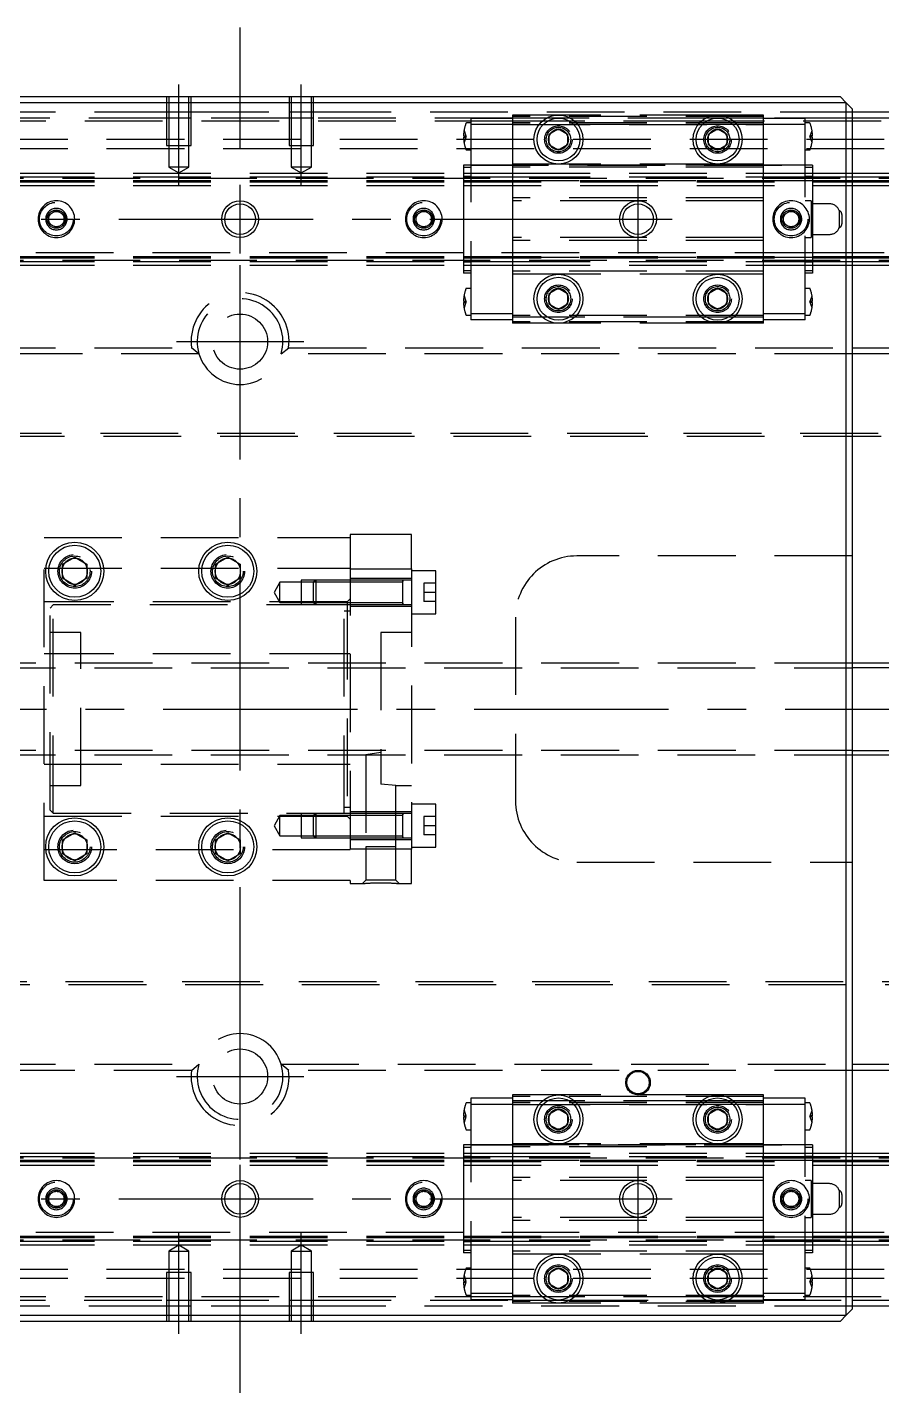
# Model space of a CAD drawing. Extents: x -9 to 1049, y -313 to 111.
# Drawn here: x 375.2 to 514.8, y -111.6 to 111.3 of the extents above; entities that cross this region are included whole.
import ezdxf

# ---------------------------------------------------------------- set-up
doc = ezdxf.new("R2010")
doc.units = 0
doc.linetypes.add('CENTER', pattern=[50.8, 31.75, -6.35, 6.35, -6.35])
doc.linetypes.add('DASHED', pattern=[19.05, 12.7, -6.35])
doc.layers.get('0').update_dxf_attribs({"linetype": 'CONTINUOUS'})
doc.layers.add('CENTER', color=1, linetype='CENTER')

msp = doc.modelspace()

# ---------------------------------------------------------------- linework, layer by layer
at = {"color": 7, "linetype": 'CONTINUOUS'}
for p, q in [((509, 99), (311, 99)), ((312, 100), (508, 100)), ((509, 99), (508, 100)), ((510, 98), (509, 99)), ((509, -99), (509, 99)), ((510, 98), (510, -98)), ((510, 97.5), (818, 97.5)), ((819, 96.5), (510, 96.5)), ((460.5, 93.87), (462, 94.73)), ((460.5, 92.13), (460.5, 93.87)), ((462, 94.73), (463.5, 93.87)), ((463.5, 93.87), (463.5, 92.13)), ((486.5, 93.87), (488, 94.73)), ((486.5, 92.13), (486.5, 93.87)), ((488, 94.73), (489.5, 93.87)), ((489.5, 93.87), (489.5, 92.13)), ((462, 91.27), (460.5, 92.13)), ((463.5, 92.13), (462, 91.27)), ((488, 91.27), (486.5, 92.13)), ((489.5, 92.13), (488, 91.27)), ((510, 87.5), (820, 87.5)), ((510, 86.32), (820, 86.32)), ((510, 86.1), (820, 86.1)), ((510, 73.9), (820, 73.9)), ((510, 73.68), (820, 73.68)), ((510, 72.5), (820, 72.5)), ((460.5, 67.87), (462, 68.73)), ((460.5, 66.13), (460.5, 67.87)), ((462, 68.73), (463.5, 67.87)), ((463.5, 67.87), (463.5, 66.13)), ((486.5, 67.87), (488, 68.73)), ((486.5, 66.13), (486.5, 67.87)), ((488, 68.73), (489.5, 67.87)), ((489.5, 67.87), (489.5, 66.13)), ((462, 65.27), (460.5, 66.13)), ((463.5, 66.13), (462, 65.27)), ((488, 65.27), (486.5, 66.13)), ((489.5, 66.13), (488, 65.27)), ((510, 59), (522.06, 59)), ((523.29, 58), (510, 58)), ((381, 23.65), (383, 24.81)), ((383, 24.81), (385, 23.65)), ((406, 23.65), (408, 24.81)), ((408, 24.81), (410, 23.65)), ((381, 21.35), (381, 23.65)), ((385, 23.65), (385, 21.35)), ((406, 21.35), (406, 23.65)), ((410, 23.65), (410, 21.35)), ((383, 20.19), (381, 21.35)), ((385, 21.35), (383, 20.19)), ((408, 20.19), (406, 21.35)), ((410, 21.35), (408, 20.19)), ((770, 7.5), (510, 7.5)), ((510, -7.5), (770, -7.5)), ((381, -21.35), (383, -20.19)), ((381, -23.65), (381, -21.35)), ((383, -20.19), (385, -21.35)), ((385, -21.35), (385, -23.65)), ((406, -21.35), (408, -20.19)), ((406, -23.65), (406, -21.35)), ((408, -20.19), (410, -21.35)), ((410, -21.35), (410, -23.65)), ((383, -24.81), (381, -23.65)), ((385, -23.65), (383, -24.81)), ((408, -24.81), (406, -23.65)), ((410, -23.65), (408, -24.81)), ((510, -58), (523.29, -58)), ((522.06, -59), (510, -59)), ((460.5, -66.13), (462, -65.27)), ((460.5, -67.87), (460.5, -66.13)), ((462, -65.27), (463.5, -66.13)), ((463.5, -66.13), (463.5, -67.87)), ((486.5, -66.13), (488, -65.27)), ((486.5, -67.87), (486.5, -66.13)), ((488, -65.27), (489.5, -66.13)), ((489.5, -66.13), (489.5, -67.87)), ((462, -68.73), (460.5, -67.87)), ((463.5, -67.87), (462, -68.73)), ((488, -68.73), (486.5, -67.87)), ((489.5, -67.87), (488, -68.73)), ((510, -72.5), (820, -72.5)), ((510, -73.68), (820, -73.68)), ((510, -73.9), (820, -73.9)), ((510, -86.1), (820, -86.1)), ((510, -86.32), (820, -86.32)), ((510, -87.5), (820, -87.5)), ((460.5, -92.13), (462, -91.27)), ((462, -91.27), (463.5, -92.13)), ((486.5, -92.13), (488, -91.27)), ((488, -91.27), (489.5, -92.13)), ((460.5, -93.87), (460.5, -92.13)), ((463.5, -92.13), (463.5, -93.87)), ((486.5, -93.87), (486.5, -92.13)), ((489.5, -92.13), (489.5, -93.87)), ((462, -94.73), (460.5, -93.87)), ((463.5, -93.87), (462, -94.73)), ((488, -94.73), (486.5, -93.87)), ((489.5, -93.87), (488, -94.73)), ((509, -99), (510, -98)), ((510, -96.5), (819, -96.5)), ((818, -97.5), (510, -97.5)), ((311, -99), (509, -99)), ((508, -100), (312, -100)), ((508, -100), (509, -99))]:
    msp.add_line(p, q, dxfattribs=at)
at = {"color": 3, "linetype": 'DASHED'}
for p, q in [((398, 100), (398, 92)), ((398.35, 100), (398.35, 92)), ((401.65, 92), (401.65, 100)), ((402, 92), (402, 100)), ((418, 100), (418, 92)), ((418.35, 100), (418.35, 92)), ((421.65, 92), (421.65, 100)), ((422, 92), (422, 100)), ((310, 97.5), (398, 97.5)), ((398, 96.5), (365.5, 96.5)), ((454.5, 96), (365.5, 96)), ((398, 97.5), (402, 97.5)), ((402, 96.5), (398, 96.5)), ((402, 97.5), (418, 97.5)), ((418, 96.5), (402, 96.5)), ((418, 97.5), (422, 97.5)), ((422, 96.5), (418, 96.5)), ((422, 97.5), (510, 97.5)), ((454.5, 96.5), (422, 96.5)), ((447.7, 96.45), (447.7, 95.45)), ((454.5, 96.45), (447.7, 96.45)), ((454.5, 97), (454.5, 96)), ((462, 97), (454.5, 97)), ((495.5, 96.75), (454.5, 96.75)), ((460.06, 96.5), (454.5, 96.5)), ((454.5, 96), (454.5, 89)), ((459.35, 96), (454.5, 96)), ((460.2, 96), (459.35, 96)), ((462, 96.5), (460.06, 96.5)), ((463.8, 96), (460.2, 96)), ((488, 97), (462, 97)), ((463.94, 96.5), (462, 96.5)), ((464.65, 96), (463.8, 96)), ((486.06, 96.5), (463.94, 96.5)), ((485.35, 96), (464.65, 96)), ((486.2, 96), (485.35, 96)), ((488, 96.5), (486.06, 96.5)), ((489.8, 96), (486.2, 96)), ((495.5, 97), (488, 97)), ((489.94, 96.5), (488, 96.5)), ((490.65, 96), (489.8, 96)), ((495.5, 96.5), (489.94, 96.5)), ((495.5, 96), (490.65, 96)), ((495.5, 96), (495.5, 97)), ((510, 96.5), (495.5, 96.5)), ((502.3, 96.45), (495.5, 96.45)), ((495.5, 89), (495.5, 96)), ((819.5, 96), (495.5, 96)), ((502.3, 95.45), (502.3, 96.45)), ((446.58, 94.5), (446.9, 93.6)), ((447.7, 95.7), (446.99, 95.7)), ((454.5, 95.45), (447.7, 95.45)), ((447.7, 95.45), (447.7, 64.55)), ((495.5, 95.75), (454.5, 95.75)), ((495.5, 95.45), (454.5, 95.45)), ((454.5, 95.45), (495.5, 95.45)), ((502.3, 95.45), (495.5, 95.45)), ((503.01, 95.7), (502.3, 95.7)), ((502.3, 64.55), (502.3, 95.45)), ((503.1, 93.6), (503.42, 94.5)), ((820, 93), (0, 93)), ((820, 91.5), (0, 91.5)), ((398, 92), (402, 92)), ((398.35, 92), (398.35, 88.5)), ((401.65, 88.5), (401.65, 92)), ((418, 92), (422, 92)), ((418.35, 92), (418.35, 88.5)), ((421.65, 88.5), (421.65, 92)), ((446.5, 93.6), (446.58, 93.6)), ((446.58, 93.4), (446.5, 93.4)), ((446.58, 93.6), (446.9, 93.6)), ((446.58, 93.6), (446.58, 93.4)), ((446.9, 93.4), (446.58, 92.5)), ((446.58, 93.4), (446.9, 93.4)), ((446.9, 93.6), (446.94, 93.5)), ((446.9, 93.4), (446.94, 93.5)), ((460, 93), (460.03, 93.35)), ((486, 93), (486.02, 93.3)), ((503.1, 93.6), (503.06, 93.5)), ((503.1, 93.4), (503.06, 93.5)), ((503.42, 93.6), (503.1, 93.6)), ((503.42, 92.5), (503.1, 93.4)), ((503.42, 93.4), (503.1, 93.4)), ((503.42, 93.4), (503.42, 93.6)), ((503.42, 93.6), (503.5, 93.6)), ((503.5, 93.4), (503.42, 93.4)), ((446.99, 91.3), (447.7, 91.3)), ((502.3, 91.3), (503.01, 91.3)), ((373.5, 87.5), (446.5, 87.5)), ((398.35, 88.5), (400, 87.55)), ((401.65, 88.5), (398.35, 88.5)), ((400, 87.55), (401.65, 88.5)), ((418.35, 88.5), (420, 87.55)), ((421.65, 88.5), (418.35, 88.5)), ((420, 87.55), (421.65, 88.5)), ((446.5, 88.82), (446.5, 88.43)), ((447.7, 88.82), (446.5, 88.82)), ((447.7, 88.43), (446.5, 88.43)), ((446.5, 88.43), (446.5, 86.03)), ((446.5, 87.5), (447.7, 87.5)), ((446.5, 87.01), (447.7, 87.01)), ((447.7, 88.82), (502.3, 88.82)), ((454.5, 88.82), (447.7, 88.82)), ((447.7, 87.5), (454.5, 87.5)), ((454.5, 89), (454.5, 88.5)), ((462, 89), (454.5, 89)), ((495.5, 88.82), (454.5, 88.82)), ((454.5, 88.5), (454.5, 83.5)), ((495.5, 88.5), (454.5, 88.5)), ((454.5, 87.5), (495.5, 87.5)), ((488, 89), (462, 89)), ((495.5, 89), (488, 89)), ((495.5, 88.5), (495.5, 89)), ((502.3, 88.82), (495.5, 88.82)), ((495.5, 83.5), (495.5, 88.5)), ((495.5, 87.5), (502.3, 87.5)), ((503.5, 88.82), (502.3, 88.82)), ((503.5, 88.43), (502.3, 88.43)), ((502.3, 87.5), (503.5, 87.5)), ((502.3, 87.01), (503.5, 87.01)), ((503.5, 88.82), (503.5, 88.43)), ((503.5, 88.43), (503.5, 86.03)), ((503.5, 87.5), (510, 87.5)), ((0, 86.7), (820, 86.7)), ((373.5, 86.91), (446.5, 86.91)), ((373.5, 86.32), (446.5, 86.32)), ((373.5, 86.26), (446.5, 86.26)), ((373.5, 86.1), (446.5, 86.1)), ((373.5, 85.5), (446.5, 85.5)), ((446.5, 86.91), (447.7, 86.91)), ((446.5, 86.32), (503.5, 86.32)), ((503.5, 86.26), (446.5, 86.26)), ((446.5, 86.1), (503.5, 86.1)), ((446.5, 86.03), (446.5, 73.97)), ((446.5, 85.5), (503.5, 85.5)), ((447.7, 86.91), (454.5, 86.91)), ((454.5, 86.91), (495.5, 86.91)), ((495.5, 86.91), (502.3, 86.91)), ((502.3, 86.91), (503.5, 86.91)), ((503.5, 86.91), (510, 86.91)), ((503.5, 86.32), (510, 86.32)), ((503.5, 86.26), (820, 86.26)), ((503.5, 86.1), (510, 86.1)), ((503.5, 86.03), (503.5, 73.97)), ((503.5, 85.5), (820, 85.5)), ((510, 86.91), (820, 86.91)), ((454.5, 83.5), (454.5, 83)), ((495.5, 83.5), (454.5, 83.5)), ((454.5, 83), (454.5, 77)), ((475, 83), (454.5, 83)), ((495.5, 83), (475, 83)), ((495.5, 83), (495.5, 83.5)), ((495.5, 77), (495.5, 83)), ((503.3, 83), (502.3, 83)), ((503.3, 83), (503.3, 77)), ((506.25, 82.5), (503.3, 82.5)), ((378.75, 80.72), (380, 81.44)), ((378.75, 79.28), (378.75, 80.72)), ((380, 81.44), (381.25, 80.72)), ((381.25, 80.72), (381.25, 79.28)), ((438.75, 80.72), (440, 81.44)), ((438.75, 79.28), (438.75, 80.72)), ((440, 81.44), (441.25, 80.72)), ((441.25, 80.72), (441.25, 79.28)), ((498.75, 80.72), (500, 81.44)), ((498.75, 79.28), (498.75, 80.72)), ((500, 81.44), (501.25, 80.72)), ((501.25, 80.72), (501.25, 79.28)), ((507.88, 81.39), (507.88, 80)), ((508.3, 80.75), (508.3, 80)), ((378.5, 80), (378.52, 80.22)), ((380, 78.56), (378.75, 79.28)), ((381.25, 79.28), (380, 78.56)), ((438.5, 80), (438.52, 80.22)), ((440, 78.56), (438.75, 79.28)), ((441.25, 79.28), (440, 78.56)), ((498.5, 80), (498.52, 80.25)), ((500, 78.56), (498.75, 79.28)), ((501.25, 79.28), (500, 78.56)), ((507.88, 80), (507.88, 78.61)), ((508.3, 80), (508.3, 79.25)), ((454.5, 77), (454.5, 76.5)), ((475, 77), (454.5, 77)), ((454.5, 76.5), (454.5, 71.5)), ((495.5, 76.5), (454.5, 76.5)), ((495.5, 77), (475, 77)), ((495.5, 76.5), (495.5, 77)), ((495.5, 71.5), (495.5, 76.5)), ((502.3, 77), (503.3, 77)), ((503.3, 77.5), (506.25, 77.5)), ((446.5, 74.5), (373.5, 74.5)), ((373.5, 73.9), (446.5, 73.9)), ((373.5, 73.74), (446.5, 73.74)), ((373.5, 73.68), (446.5, 73.68)), ((503.5, 74.5), (446.5, 74.5)), ((446.5, 73.97), (446.5, 71.57)), ((446.5, 73.9), (503.5, 73.9)), ((503.5, 73.74), (446.5, 73.74)), ((446.5, 73.68), (503.5, 73.68)), ((820, 74.5), (503.5, 74.5)), ((503.5, 73.97), (503.5, 71.57)), ((503.5, 73.9), (510, 73.9)), ((503.5, 73.74), (820, 73.74)), ((503.5, 73.68), (510, 73.68)), ((0, 73.3), (820, 73.3)), ((373.5, 73.09), (446.5, 73.09)), ((373.5, 72.5), (446.5, 72.5)), ((446.5, 73.09), (454.5, 73.09)), ((447.7, 72.99), (446.5, 72.99)), ((446.5, 72.5), (454.5, 72.5)), ((446.5, 71.57), (446.5, 71.18)), ((447.7, 71.57), (446.5, 71.57)), ((454.5, 73.09), (503.5, 73.09)), ((454.5, 72.5), (503.5, 72.5)), ((454.5, 71.5), (454.5, 71)), ((495.5, 71.5), (454.5, 71.5)), ((495.5, 71), (495.5, 71.5)), ((503.5, 72.99), (502.3, 72.99)), ((503.5, 71.57), (502.3, 71.57)), ((503.5, 73.09), (510, 73.09)), ((503.5, 72.5), (510, 72.5)), ((503.5, 71.57), (503.5, 71.18)), ((510, 73.09), (820, 73.09)), ((447.7, 71.18), (446.5, 71.18)), ((454.5, 71), (454.5, 64)), ((462, 71), (454.5, 71)), ((488, 71), (462, 71)), ((495.5, 71), (488, 71)), ((495.5, 64), (495.5, 71)), ((503.5, 71.18), (502.3, 71.18)), ((446.58, 67.5), (446.9, 66.6)), ((447.7, 68.7), (446.99, 68.7)), ((460, 67), (460.03, 67.35)), ((486, 67), (486.02, 67.3)), ((503.01, 68.7), (502.3, 68.7)), ((503.1, 66.6), (503.42, 67.5)), ((446.5, 66.6), (446.58, 66.6)), ((446.58, 66.4), (446.5, 66.4)), ((446.58, 66.6), (446.9, 66.6)), ((446.58, 66.6), (446.58, 66.4)), ((446.9, 66.4), (446.58, 65.5)), ((446.58, 66.4), (446.9, 66.4)), ((446.9, 66.6), (446.94, 66.5)), ((446.9, 66.4), (446.94, 66.5)), ((503.1, 66.6), (503.06, 66.5)), ((503.1, 66.4), (503.06, 66.5)), ((503.42, 66.6), (503.1, 66.6)), ((503.42, 65.5), (503.1, 66.4)), ((503.42, 66.4), (503.1, 66.4)), ((503.42, 66.4), (503.42, 66.6)), ((503.42, 66.6), (503.5, 66.6)), ((503.5, 66.4), (503.42, 66.4)), ((446.99, 64.3), (447.7, 64.3)), ((447.7, 64.55), (447.7, 63.55)), ((454.5, 64.55), (447.7, 64.55)), ((454.5, 63.55), (447.7, 63.55)), ((495.5, 64.25), (454.5, 64.25)), ((454.5, 64), (454.5, 63)), ((459.35, 64), (454.5, 64)), ((495.5, 63.25), (454.5, 63.25)), ((462, 63), (454.5, 63)), ((460.2, 64), (459.35, 64)), ((463.8, 64), (460.2, 64)), ((488, 63), (462, 63)), ((464.65, 64), (463.8, 64)), ((485.35, 64), (464.65, 64)), ((486.2, 64), (485.35, 64)), ((489.8, 64), (486.2, 64)), ((495.5, 63), (488, 63)), ((490.65, 64), (489.8, 64)), ((495.5, 64), (490.65, 64)), ((502.3, 64.55), (495.5, 64.55)), ((495.5, 63), (495.5, 64)), ((502.3, 63.55), (495.5, 63.55)), ((502.3, 63.55), (502.3, 64.55)), ((502.3, 64.3), (503.01, 64.3)), ((310, 59), (402.06, 59)), ((403.29, 58), (310, 58)), ((403.29, 58), (402.06, 59)), ((416.71, 58), (417.94, 59)), ((510, 58), (416.71, 58)), ((417.94, 59), (510, 59)), ((819, 45), (1, 45)), ((819.5, 44.5), (0.5, 44.5)), ((378, -28), (378, 28)), ((378, 28), (428, 28)), ((438, 28.5), (428, 28.5)), ((428, 28.5), (428, 28)), ((428, 28), (428, -28)), ((438, 22.87), (438, 28.5)), ((510, 25), (465, 25)), ((378, 23), (428, 23)), ((385.48, 22.79), (385.5, 22.5)), ((405.5, 22.5), (405.53, 22.91)), ((428, 22.87), (438, 22.87)), ((438, 22.87), (438, -22.87)), ((442, 22.55), (438, 22.55)), ((442, 15.55), (442, 22.55)), ((416.5, 20.7), (415.55, 19.05)), ((416.5, 17.4), (416.5, 20.7)), ((420, 20.7), (416.5, 20.7)), ((420, 21.05), (420, 17.05)), ((422.35, 21.05), (420, 21.05)), ((422, 20.7), (420, 20.7)), ((422.35, 21.05), (422, 20.7)), ((422, 17.4), (422, 20.7)), ((428, 20.7), (422, 20.7)), ((428, 20.7), (422, 20.7)), ((422.35, 21.05), (422.35, 17.05)), ((428, 21.05), (422.35, 21.05)), ((428, 21.05), (422.35, 21.05)), ((438, 21.3), (428, 21.3)), ((436.61, 21.05), (428, 21.05)), ((436.6, 20.7), (428, 20.7)), ((436.6, 17.05), (436.6, 21.05)), ((436.6, 17.05), (436.6, 21.05)), ((436.6, 20.84), (436.6, 21.05)), ((436.6, 21.05), (436.6, 20.84)), ((438, 21.05), (436.6, 21.05)), ((436.6, 17.27), (436.6, 20.84)), ((440, 20.55), (440, 19.05)), ((442, 20.55), (440, 20.55)), ((415.55, 19.05), (416.5, 17.4)), ((428, 18), (427.5, 17.5)), ((442, 19.05), (440, 19.05)), ((440, 19.05), (440, 17.55)), ((427.5, 17.5), (378, 17.5)), ((379.5, 17), (379, 16.5)), ((379, -16.5), (379, 16.5)), ((427, 17), (379.5, 17)), ((379.5, -17), (379.5, 17)), ((416.5, 17.4), (420, 17.4)), ((420, 17.4), (422, 17.4)), ((420, 17.05), (422.35, 17.05)), ((422, 17.4), (428, 17.4)), ((422, 17.4), (422.35, 17.05)), ((422, 17.4), (428, 17.4)), ((422.35, 17.05), (428, 17.05)), ((422.35, 17.05), (428, 17.05)), ((427, -17), (427, 17)), ((428, 16), (427, 16)), ((427.5, 17.5), (427.5, -17.5)), ((428, 17.4), (436.6, 17.4)), ((428, 17.05), (436.61, 17.05)), ((428, 16.8), (438, 16.8)), ((436.6, 17.05), (436.6, 17.27)), ((436.6, 17.27), (436.6, 17.05)), ((436.6, 17.05), (436.6, 17.05)), ((436.6, 17.05), (438, 17.05)), ((442, 17.55), (440, 17.55)), ((438, 15.55), (442, 15.55)), ((455, 15), (455, -15)), ((384, 12.5), (379, 12.5)), ((384, -12.5), (384, 12.5)), ((438, 12.5), (433, 12.5)), ((433, 12.5), (433, -12.26)), ((427.5, 9), (378, 9)), ((428, 9), (427.5, 9)), ((510, 7.5), (310, 7.5)), ((310, 6.75), (510, 6.75)), ((510, -6.75), (310, -6.75)), ((310, -7.5), (510, -7.5)), ((433, -7.09), (430.54, -7.5)), ((430.54, -7.5), (430.54, -22.5)), ((430.54, -7.5), (430.55, -7.5)), ((378, -9), (427.5, -9)), ((427.5, -9), (428, -9)), ((379, -12.5), (384, -12.5)), ((435.46, -12.5), (433, -12.26)), ((435.46, -22.5), (435.46, -12.5)), ((435.46, -12.5), (438, -12.5)), ((442, -15.55), (438, -15.55)), ((442, -22.55), (442, -15.55)), ((378, -17.5), (427.5, -17.5)), ((379, -16.5), (379.5, -17)), ((379.5, -17), (427, -17)), ((416.5, -17.4), (415.55, -19.05)), ((416.5, -20.7), (416.5, -17.4)), ((420, -17.4), (416.5, -17.4)), ((420, -17.05), (420, -21.05)), ((422.35, -17.05), (420, -17.05)), ((422, -17.4), (420, -17.4)), ((422.35, -17.05), (422, -17.4)), ((422, -20.7), (422, -17.4)), ((428, -17.4), (422, -17.4)), ((428, -17.4), (422, -17.4)), ((422.35, -17.05), (422.35, -21.05)), ((428, -17.05), (422.35, -17.05)), ((428, -17.05), (422.35, -17.05)), ((427, -16), (428, -16)), ((427.5, -17.5), (428, -18)), ((438, -16.8), (428, -16.8)), ((436.61, -17.05), (428, -17.05)), ((436.6, -17.4), (428, -17.4)), ((436.6, -21.05), (436.6, -17.05)), ((436.6, -21.05), (436.6, -17.05)), ((436.6, -17.4), (436.6, -17.05)), ((436.6, -17.27), (436.6, -17.05)), ((436.6, -17.05), (436.6, -17.27)), ((438, -17.05), (436.6, -17.05)), ((436.6, -20.84), (436.6, -17.27)), ((436.6, -20.7), (436.6, -17.4)), ((440, -17.55), (440, -19.05)), ((442, -17.55), (440, -17.55)), ((415.55, -19.05), (416.5, -20.7)), ((442, -19.05), (440, -19.05)), ((440, -19.05), (440, -20.55)), ((380.5, -22.5), (380.53, -22.09)), ((405.5, -22.5), (405.53, -22.09)), ((416.5, -20.7), (420, -20.7)), ((420, -20.7), (422, -20.7)), ((420, -21.05), (422.35, -21.05)), ((422, -20.7), (428, -20.7)), ((422, -20.7), (422.35, -21.05)), ((422, -20.7), (428, -20.7)), ((422.35, -21.05), (428, -21.05)), ((422.35, -21.05), (428, -21.05)), ((428, -20.7), (436.6, -20.7)), ((428, -21.05), (436.61, -21.05)), ((428, -21.3), (438, -21.3)), ((436.6, -21.05), (436.6, -20.7)), ((436.6, -21.05), (436.6, -20.84)), ((436.6, -20.84), (436.6, -21.05)), ((436.6, -21.05), (438, -21.05)), ((442, -20.55), (440, -20.55)), ((428, -23), (378, -23)), ((438, -22.87), (428, -22.87)), ((435.46, -22.5), (430.54, -22.5)), ((430.55, -22.5), (430.55, -27.95)), ((435.45, -27.95), (435.45, -22.5)), ((438, -22.55), (442, -22.55)), ((438, -28.5), (438, -22.87)), ((465, -25), (510, -25)), ((428, -28), (378, -28)), ((428, -28), (428, -28.5)), ((428, -28.5), (430, -28.5)), ((430.55, -27.95), (430, -28.5)), ((430, -28.5), (430.01, -28.5)), ((430, -28.5), (430, -28.5)), ((430.01, -28.5), (430.02, -28.5)), ((430.02, -28.5), (430.04, -28.5)), ((430.04, -28.5), (430.06, -28.49)), ((430.06, -28.49), (430.08, -28.49)), ((430.08, -28.49), (430.11, -28.49)), ((430.11, -28.49), (430.15, -28.49)), ((430.15, -28.49), (430.19, -28.48)), ((430.19, -28.48), (430.24, -28.48)), ((430.24, -28.48), (430.3, -28.47)), ((430.3, -28.47), (430.37, -28.47)), ((430.37, -28.47), (430.44, -28.46)), ((430.44, -28.46), (430.52, -28.45)), ((430.52, -28.45), (430.61, -28.45)), ((435.45, -27.95), (430.55, -27.95)), ((430.61, -28.45), (430.7, -28.44)), ((430.7, -28.44), (430.8, -28.43)), ((430.8, -28.43), (430.9, -28.43)), ((430.9, -28.43), (431.01, -28.42)), ((431.01, -28.42), (431.12, -28.41)), ((431.12, -28.41), (431.24, -28.41)), ((431.24, -28.41), (431.36, -28.4)), ((431.36, -28.4), (431.48, -28.39)), ((431.48, -28.39), (431.61, -28.39)), ((431.61, -28.39), (431.74, -28.38)), ((431.74, -28.38), (431.87, -28.38)), ((431.87, -28.38), (432.01, -28.37)), ((432.01, -28.37), (432.15, -28.37)), ((432.15, -28.37), (432.29, -28.36)), ((432.29, -28.36), (432.43, -28.36)), ((432.43, -28.36), (432.57, -28.36)), ((432.57, -28.36), (432.71, -28.36)), ((432.71, -28.36), (432.85, -28.36)), ((432.85, -28.36), (433, -28.36)), ((433, -28.36), (433.15, -28.36)), ((433.15, -28.36), (433.29, -28.36)), ((433.29, -28.36), (433.43, -28.36)), ((433.43, -28.36), (433.57, -28.36)), ((433.57, -28.36), (433.71, -28.36)), ((433.71, -28.36), (433.85, -28.37)), ((433.85, -28.37), (433.99, -28.37)), ((433.99, -28.37), (434.13, -28.38)), ((434.13, -28.38), (434.26, -28.38)), ((434.26, -28.38), (434.39, -28.39)), ((434.39, -28.39), (434.52, -28.39)), ((434.52, -28.39), (434.64, -28.4)), ((434.64, -28.4), (434.76, -28.41)), ((434.76, -28.41), (434.88, -28.41)), ((434.88, -28.41), (434.99, -28.42)), ((434.99, -28.42), (435.1, -28.43)), ((435.1, -28.43), (435.2, -28.43)), ((435.2, -28.43), (435.3, -28.44)), ((435.3, -28.44), (435.39, -28.45)), ((435.39, -28.45), (435.48, -28.45)), ((436, -28.5), (435.45, -27.95)), ((435.48, -28.45), (435.54, -28.46)), ((435.54, -28.46), (435.6, -28.46)), ((435.6, -28.46), (435.66, -28.47)), ((435.66, -28.47), (435.71, -28.47)), ((435.71, -28.47), (435.76, -28.48)), ((435.76, -28.48), (435.81, -28.48)), ((435.81, -28.48), (435.85, -28.49)), ((435.85, -28.49), (435.89, -28.49)), ((435.89, -28.49), (435.92, -28.49)), ((435.92, -28.49), (435.94, -28.49)), ((435.94, -28.49), (435.97, -28.5)), ((435.97, -28.5), (435.99, -28.5)), ((435.99, -28.5), (436, -28.5)), ((436, -28.5), (436, -28.5)), ((436, -28.5), (438, -28.5)), ((436, -28.5), (436, -28.5)), ((0.5, -44.5), (819.5, -44.5)), ((1, -45), (819, -45)), ((310, -58), (403.29, -58)), ((402.06, -59), (310, -59)), ((402.06, -59), (403.29, -58)), ((416.71, -58), (510, -58)), ((417.94, -59), (416.71, -58)), ((510, -59), (417.94, -59)), ((447.7, -64.3), (446.99, -64.3)), ((447.7, -63.55), (447.7, -64.55)), ((454.5, -63.55), (447.7, -63.55)), ((447.7, -64.55), (447.7, -95.45)), ((454.5, -64.55), (447.7, -64.55)), ((454.5, -63), (454.5, -64)), ((462, -63), (454.5, -63)), ((495.5, -63.25), (454.5, -63.25)), ((454.5, -64), (454.5, -71)), ((459.35, -64), (454.5, -64)), ((495.5, -64.25), (454.5, -64.25)), ((495.5, -64.55), (454.5, -64.55)), ((454.5, -64.55), (495.5, -64.55)), ((460.2, -64), (459.35, -64)), ((463.8, -64), (460.2, -64)), ((488, -63), (462, -63)), ((464.65, -64), (463.8, -64)), ((485.35, -64), (464.65, -64)), ((486.2, -64), (485.35, -64)), ((489.8, -64), (486.2, -64)), ((495.5, -63), (488, -63)), ((490.65, -64), (489.8, -64)), ((495.5, -64), (490.65, -64)), ((495.5, -64), (495.5, -63)), ((502.3, -63.55), (495.5, -63.55)), ((495.5, -71), (495.5, -64)), ((502.3, -64.55), (495.5, -64.55)), ((502.3, -64.55), (502.3, -63.55)), ((503.01, -64.3), (502.3, -64.3)), ((502.3, -95.45), (502.3, -64.55)), ((446.5, -66.4), (446.58, -66.4)), ((446.58, -66.6), (446.5, -66.6)), ((446.58, -65.5), (446.9, -66.4)), ((446.58, -66.4), (446.9, -66.4)), ((446.58, -66.4), (446.58, -66.6)), ((446.9, -66.6), (446.58, -67.5)), ((446.58, -66.6), (446.9, -66.6)), ((446.9, -66.4), (446.94, -66.5)), ((446.9, -66.6), (446.94, -66.5)), ((460, -67), (460.03, -66.65)), ((486, -67), (486.03, -66.65)), ((503.1, -66.4), (503.06, -66.5)), ((503.1, -66.6), (503.06, -66.5)), ((503.1, -66.4), (503.42, -65.5)), ((503.42, -66.4), (503.1, -66.4)), ((503.42, -67.5), (503.1, -66.6)), ((503.42, -66.6), (503.1, -66.6)), ((503.42, -66.6), (503.42, -66.4)), ((503.42, -66.4), (503.5, -66.4)), ((503.5, -66.6), (503.42, -66.6)), ((446.99, -68.7), (447.7, -68.7)), ((502.3, -68.7), (503.01, -68.7)), ((446.5, -71.18), (446.5, -71.57)), ((454.5, -71.18), (446.5, -71.18)), ((447.7, -71.18), (502.3, -71.18)), ((454.5, -71), (454.5, -71.5)), ((462, -71), (454.5, -71)), ((503.5, -71.18), (454.5, -71.18)), ((488, -71), (462, -71)), ((495.5, -71), (488, -71)), ((495.5, -71.5), (495.5, -71)), ((503.5, -71.18), (503.5, -71.57)), ((0, -73.3), (820, -73.3)), ((373.5, -72.5), (446.5, -72.5)), ((373.5, -73.09), (446.5, -73.09)), ((447.7, -71.57), (446.5, -71.57)), ((446.5, -71.57), (446.5, -73.97)), ((446.5, -72.5), (454.5, -72.5)), ((446.5, -72.99), (447.7, -72.99)), ((446.5, -73.09), (454.5, -73.09)), ((454.5, -71.5), (454.5, -76.5)), ((495.5, -71.5), (454.5, -71.5)), ((454.5, -72.5), (503.5, -72.5)), ((454.5, -73.09), (503.5, -73.09)), ((495.5, -76.5), (495.5, -71.5)), ((503.5, -71.57), (502.3, -71.57)), ((502.3, -72.99), (503.5, -72.99)), ((503.5, -71.57), (503.5, -73.97)), ((503.5, -72.5), (510, -72.5)), ((503.5, -73.09), (510, -73.09)), ((510, -73.09), (820, -73.09)), ((373.5, -73.68), (446.5, -73.68)), ((373.5, -73.74), (446.5, -73.74)), ((373.5, -73.9), (446.5, -73.9)), ((373.5, -74.5), (446.5, -74.5)), ((446.5, -73.68), (503.5, -73.68)), ((503.5, -73.74), (446.5, -73.74)), ((446.5, -73.9), (503.5, -73.9)), ((446.5, -73.97), (446.5, -86.03)), ((446.5, -74.5), (503.5, -74.5)), ((503.5, -73.68), (510, -73.68)), ((503.5, -73.74), (820, -73.74)), ((503.5, -73.9), (510, -73.9)), ((503.5, -73.97), (503.5, -86.03)), ((503.5, -74.5), (820, -74.5)), ((454.5, -76.5), (454.5, -77)), ((495.5, -76.5), (454.5, -76.5)), ((454.5, -77), (454.5, -83)), ((475, -77), (454.5, -77)), ((495.5, -77), (475, -77)), ((495.5, -77), (495.5, -76.5)), ((495.5, -83), (495.5, -77)), ((503.3, -77), (502.3, -77)), ((503.3, -77), (503.3, -83)), ((506.25, -77.5), (503.3, -77.5)), ((378.5, -80), (378.52, -79.75)), ((378.75, -79.28), (380, -78.56)), ((378.75, -80.72), (378.75, -79.28)), ((380, -78.56), (381.25, -79.28)), ((381.25, -79.28), (381.25, -80.72)), ((438.5, -80), (438.52, -79.75)), ((438.75, -79.28), (440, -78.56)), ((438.75, -80.72), (438.75, -79.28)), ((440, -78.56), (441.25, -79.28)), ((441.25, -79.28), (441.25, -80.72)), ((498.5, -80), (498.52, -79.75)), ((498.75, -79.28), (500, -78.56)), ((498.75, -80.72), (498.75, -79.28)), ((500, -78.56), (501.25, -79.28)), ((501.25, -79.28), (501.25, -80.72)), ((507.88, -78.61), (507.88, -80)), ((507.88, -80), (507.88, -81.39)), ((508.3, -79.25), (508.3, -80)), ((508.3, -80), (508.3, -80.75)), ((380, -81.44), (378.75, -80.72)), ((381.25, -80.72), (380, -81.44)), ((440, -81.44), (438.75, -80.72)), ((441.25, -80.72), (440, -81.44)), ((500, -81.44), (498.75, -80.72)), ((501.25, -80.72), (500, -81.44)), ((454.5, -83), (454.5, -83.5)), ((475, -83), (454.5, -83)), ((454.5, -83.5), (454.5, -88.5)), ((495.5, -83.5), (454.5, -83.5)), ((495.5, -83), (475, -83)), ((495.5, -83.5), (495.5, -83)), ((495.5, -88.5), (495.5, -83.5)), ((502.3, -83), (503.3, -83)), ((503.3, -82.5), (506.25, -82.5)), ((0, -86.7), (820, -86.7)), ((446.5, -85.5), (373.5, -85.5)), ((373.5, -86.1), (446.5, -86.1)), ((373.5, -86.26), (446.5, -86.26)), ((373.5, -86.32), (446.5, -86.32)), ((373.5, -86.91), (446.5, -86.91)), ((503.5, -85.5), (446.5, -85.5)), ((446.5, -86.03), (446.5, -88.43)), ((446.5, -86.1), (503.5, -86.1)), ((503.5, -86.26), (446.5, -86.26)), ((446.5, -86.32), (503.5, -86.32)), ((446.5, -86.91), (447.7, -86.91)), ((447.7, -86.91), (454.5, -86.91)), ((454.5, -86.91), (495.5, -86.91)), ((495.5, -86.91), (502.3, -86.91)), ((502.3, -86.91), (503.5, -86.91)), ((820, -85.5), (503.5, -85.5)), ((503.5, -86.03), (503.5, -88.43)), ((503.5, -86.1), (510, -86.1)), ((503.5, -86.26), (820, -86.26)), ((503.5, -86.32), (510, -86.32)), ((503.5, -86.91), (510, -86.91)), ((510, -86.91), (820, -86.91)), ((373.5, -87.5), (446.5, -87.5)), ((400, -87.55), (398.35, -88.5)), ((398.35, -88.5), (398.35, -92)), ((398.35, -88.5), (401.65, -88.5)), ((401.65, -88.5), (400, -87.55)), ((401.65, -92), (401.65, -88.5)), ((420, -87.55), (418.35, -88.5)), ((418.35, -88.5), (418.35, -92)), ((418.35, -88.5), (421.65, -88.5)), ((421.65, -88.5), (420, -87.55)), ((421.65, -92), (421.65, -88.5)), ((447.7, -87.01), (446.5, -87.01)), ((446.5, -87.5), (447.7, -87.5)), ((446.5, -88.43), (446.5, -88.82)), ((447.7, -88.43), (446.5, -88.43)), ((447.7, -88.82), (446.5, -88.82)), ((447.7, -87.5), (454.5, -87.5)), ((454.5, -87.5), (495.5, -87.5)), ((454.5, -88.5), (454.5, -89)), ((495.5, -88.5), (454.5, -88.5)), ((454.5, -89), (454.5, -96)), ((462, -89), (454.5, -89)), ((488, -89), (462, -89)), ((495.5, -89), (488, -89)), ((495.5, -87.5), (502.3, -87.5)), ((495.5, -89), (495.5, -88.5)), ((495.5, -96), (495.5, -89)), ((503.5, -87.01), (502.3, -87.01)), ((502.3, -87.5), (503.5, -87.5)), ((503.5, -88.43), (502.3, -88.43)), ((503.5, -88.82), (502.3, -88.82)), ((503.5, -87.5), (510, -87.5)), ((503.5, -88.43), (503.5, -88.82)), ((447.7, -91.3), (446.99, -91.3)), ((503.01, -91.3), (502.3, -91.3)), ((820, -91.5), (0, -91.5)), ((820, -93), (0, -93)), ((398, -92), (398, -100)), ((402, -92), (398, -92)), ((398.35, -92), (398.35, -100)), ((401.65, -100), (401.65, -92)), ((402, -100), (402, -92)), ((418, -92), (418, -100)), ((422, -92), (418, -92)), ((418.35, -92), (418.35, -100)), ((421.65, -100), (421.65, -92)), ((422, -100), (422, -92)), ((446.5, -93.4), (446.58, -93.4)), ((446.58, -93.6), (446.5, -93.6)), ((446.58, -92.5), (446.9, -93.4)), ((446.58, -93.4), (446.9, -93.4)), ((446.58, -93.4), (446.58, -93.6)), ((446.9, -93.6), (446.58, -94.5)), ((446.58, -93.6), (446.9, -93.6)), ((446.9, -93.4), (446.94, -93.5)), ((446.9, -93.6), (446.94, -93.5)), ((460, -93), (460.03, -92.65)), ((486, -93), (486.02, -92.7)), ((503.1, -93.4), (503.06, -93.5)), ((503.1, -93.6), (503.06, -93.5)), ((503.1, -93.4), (503.42, -92.5)), ((503.42, -93.4), (503.1, -93.4)), ((503.42, -94.5), (503.1, -93.6)), ((503.42, -93.6), (503.1, -93.6)), ((503.42, -93.6), (503.42, -93.4)), ((503.42, -93.4), (503.5, -93.4)), ((503.5, -93.6), (503.42, -93.6)), ((446.99, -95.7), (447.7, -95.7)), ((447.7, -95.45), (447.7, -96.45)), ((454.5, -95.45), (447.7, -95.45)), ((495.5, -95.75), (454.5, -95.75)), ((502.3, -95.45), (495.5, -95.45)), ((502.3, -96.45), (502.3, -95.45)), ((502.3, -95.7), (503.01, -95.7)), ((398, -97.5), (310, -97.5)), ((454.5, -96), (365.5, -96)), ((365.5, -96.5), (398, -96.5)), ((398, -96.5), (402, -96.5)), ((402, -97.5), (398, -97.5)), ((402, -96.5), (418, -96.5)), ((418, -97.5), (402, -97.5)), ((418, -96.5), (422, -96.5)), ((422, -97.5), (418, -97.5)), ((422, -96.5), (454.5, -96.5)), ((510, -97.5), (422, -97.5)), ((454.5, -96.45), (447.7, -96.45)), ((454.5, -96), (454.5, -97)), ((459.35, -96), (454.5, -96)), ((454.5, -96.5), (460.06, -96.5)), ((495.5, -96.75), (454.5, -96.75)), ((462, -97), (454.5, -97)), ((460.2, -96), (459.35, -96)), ((460.06, -96.5), (462, -96.5)), ((463.8, -96), (460.2, -96)), ((462, -96.5), (463.94, -96.5)), ((488, -97), (462, -97)), ((464.65, -96), (463.8, -96)), ((463.94, -96.5), (486.06, -96.5)), ((485.35, -96), (464.65, -96)), ((486.2, -96), (485.35, -96)), ((486.06, -96.5), (488, -96.5)), ((489.8, -96), (486.2, -96)), ((488, -96.5), (489.94, -96.5)), ((495.5, -97), (488, -97)), ((490.65, -96), (489.8, -96)), ((489.94, -96.5), (495.5, -96.5)), ((495.5, -96), (490.65, -96)), ((495.5, -97), (495.5, -96)), ((819.5, -96), (495.5, -96)), ((502.3, -96.45), (495.5, -96.45)), ((495.5, -96.5), (510, -96.5))]:
    msp.add_line(p, q, dxfattribs=at)
at = {"color": 3, "linetype": 'CONTINUOUS'}
for p, q in [((770, 6.75), (510, 6.75)), ((510, -6.75), (770, -6.75))]:
    msp.add_line(p, q, dxfattribs=at)
at = {"color": 7, "linetype": 'CONTINUOUS'}
for centre, radius in [((462, 93), 4), ((462, 93), 3.5), ((488, 93), 4), ((488, 93), 3.5), ((410, 80), 3), ((410, 80), 2.5), ((475, 80), 2.5), ((462, 67), 4), ((462, 67), 3.5), ((488, 67), 4), ((488, 67), 3.5), ((383, 22.5), 4.75), ((408, 22.5), 4.75), ((383, 22.5), 4.25), ((408, 22.5), 4.25), ((383, -22.5), 4.75), ((408, -22.5), 4.75), ((383, -22.5), 4.25), ((408, -22.5), 4.25), ((462, -67), 4), ((462, -67), 3.5), ((488, -67), 4), ((488, -67), 3.5), ((410, -80), 3), ((410, -80), 2.5), ((475, -80), 2.5), ((462, -93), 4), ((488, -93), 4), ((462, -93), 3.5), ((488, -93), 3.5)]:
    msp.add_circle(centre, radius, dxfattribs=at)
at = {"color": 3, "linetype": 'DASHED'}
for centre, radius in [((462, 93), 2.25), ((462, 93), 2), ((462, 93), 1.62), ((488, 93), 2.25), ((488, 93), 2), ((488, 93), 1.62), ((380, 80), 2.75), ((440, 80), 2.75), ((500, 80), 2.75), ((380, 80), 1.5), ((380, 80), 1.25), ((440, 80), 1.5), ((440, 80), 1.25), ((500, 80), 1.5), ((500, 80), 1.25), ((462, 67), 2.25), ((488, 67), 2.25), ((462, 67), 2), ((462, 67), 1.62), ((488, 67), 2), ((488, 67), 1.62), ((410, 60), 4.5), ((383, 22.5), 2.75), ((383, 22.5), 2.5), ((408, 22.5), 2.75), ((408, 22.5), 2.5), ((383, -22.5), 2.75), ((383, -22.5), 2.5), ((408, -22.5), 2.75), ((408, -22.5), 2.5), ((410, -60), 4.5), ((475, -61), 2), ((475, -61), 1.83), ((462, -67), 2.25), ((462, -67), 2), ((462, -67), 1.62), ((488, -67), 2.25), ((488, -67), 2), ((488, -67), 1.62), ((380, -80), 2.75), ((440, -80), 2.75), ((500, -80), 2.75), ((380, -80), 1.5), ((380, -80), 1.25), ((440, -80), 1.5), ((440, -80), 1.25), ((500, -80), 1.5), ((500, -80), 1.25), ((462, -93), 2.25), ((462, -93), 2), ((462, -93), 1.62), ((488, -93), 2.25), ((488, -93), 2), ((488, -93), 1.62)]:
    msp.add_circle(centre, radius, dxfattribs=at)
at = {"color": 3, "linetype": 'CONTINUOUS'}
for centre in [(475, 80), (475, -80)]:
    msp.add_circle(centre, 3, dxfattribs=at)
at = {"color": 3, "linetype": 'DASHED'}
for centre, radius, start, end in [((452.5, 93.5), 6, 170.4203, 179.0449), ((452.5, 93.5), 6, 159.1494, 170.4059), ((446.99, 95.6), 0.1, 90, 159.1494), ((462, 93), 1.65, 155.38, 180), ((462, 93), 1.62, 141.8413, 158.1587), ((462, 93), 1.65, 144.62, 155.38), ((462, 93), 1.65, 95.38, 144.62), ((462, 93), 1.62, 98.1587, 141.8413), ((462, 93), 1.62, 81.8413, 98.1587), ((462, 93), 1.65, 84.62, 95.38), ((462, 93), 1.65, 35.38, 84.62), ((462, 93), 1.62, 38.1587, 81.8413), ((462, 93), 1.62, 21.8413, 38.1587), ((462, 93), 1.65, 24.62, 35.38), ((462, 93), 1.65, 335.38, 24.62), ((488, 93), 1.65, 155.38, 180), ((488, 93), 1.62, 141.8413, 158.1587), ((488, 93), 1.65, 144.62, 155.38), ((488, 93), 1.65, 95.38, 144.62), ((488, 93), 1.62, 98.1587, 141.8413), ((488, 93), 1.62, 81.8413, 98.1587), ((488, 93), 1.65, 84.62, 95.38), ((488, 93), 1.65, 35.38, 84.62), ((488, 93), 1.62, 38.1587, 81.8413), ((488, 93), 1.62, 21.8413, 38.1587), ((488, 93), 1.65, 24.62, 35.38), ((488, 93), 1.65, 335.38, 24.62), ((503.01, 95.6), 0.1, 20.8506, 90), ((497.5, 93.5), 6, 9.5941, 20.8506), ((497.5, 93.5), 6, 0.9551, 9.5797), ((452.5, 93.5), 6, 180.9551, 189.5797), ((452.5, 93.5), 6, 189.5941, 200.8506), ((462, 93), 1.65, 180, 204.62), ((462, 93), 1.62, 158.1587, 201.8413), ((462, 93), 1.62, 201.8413, 218.1587), ((462, 93), 1.65, 204.62, 215.38), ((462, 93), 1.65, 215.38, 264.62), ((462, 93), 1.62, 218.1587, 261.8413), ((462, 93), 1.65, 275.38, 324.62), ((462, 93), 1.62, 278.1587, 321.8413), ((462, 93), 1.62, 321.8413, 338.1587), ((462, 93), 1.65, 324.62, 335.38), ((462, 93), 1.62, 0, 21.8413), ((462, 93), 1.62, 338.1587, 0), ((488, 93), 1.65, 180, 204.62), ((488, 93), 1.62, 158.1587, 201.8413), ((488, 93), 1.62, 201.8413, 218.1587), ((488, 93), 1.65, 204.62, 215.38), ((488, 93), 1.65, 215.38, 264.62), ((488, 93), 1.62, 218.1587, 261.8413), ((488, 93), 1.65, 275.38, 324.62), ((488, 93), 1.62, 278.1587, 321.8413), ((488, 93), 1.62, 321.8413, 338.1587), ((488, 93), 1.65, 324.62, 335.38), ((488, 93), 1.62, 0, 21.8413), ((488, 93), 1.62, 338.1587, 0), ((497.5, 93.5), 6, 339.1494, 350.4059), ((497.5, 93.5), 6, 350.4203, 359.0449), ((446.99, 91.4), 0.1, 200.8506, 270), ((462, 93), 1.62, 261.8413, 278.1587), ((462, 93), 1.65, 264.62, 275.38), ((488, 93), 1.62, 261.8413, 278.1587), ((488, 93), 1.65, 264.62, 275.38), ((503.01, 91.4), 0.1, 270, 339.1494), ((380, 80), 3, 0, 180), ((440, 80), 3, 0, 180), ((500, 80), 3, 0, 180), ((506.25, 80.75), 1.75, 21.5404, 90), ((380, 80), 1.75, 0, 180), ((440, 80), 1.75, 0, 180), ((500, 80), 1.75, 0, 180), ((507.6, 80.75), 0.7, 0, 66.6201), ((380, 80), 3, 180, 0), ((380, 80), 1.75, 180, 0), ((440, 80), 3, 180, 0), ((440, 80), 1.75, 180, 0), ((500, 80), 3, 180, 0), ((500, 80), 1.75, 180, 0), ((506.25, 79.25), 1.75, 270, 338.4596), ((507.6, 79.25), 0.7, 293.3901, 0), ((410, 60), 8, 352.8192, 187.1808), ((410, 60), 7, 343.3985, 196.6015), ((452.5, 66.5), 6, 170.4203, 179.0449), ((452.5, 66.5), 6, 159.1494, 170.4059), ((446.99, 68.6), 0.1, 90, 159.1494), ((462, 67), 1.65, 155.38, 180), ((462, 67), 1.65, 180, 204.62), ((462, 67), 1.62, 158.1587, 201.8413), ((462, 67), 1.62, 141.8413, 158.1587), ((462, 67), 1.65, 144.62, 155.38), ((462, 67), 1.65, 95.38, 144.62), ((462, 67), 1.62, 98.1587, 141.8413), ((462, 67), 1.62, 81.8413, 98.1587), ((462, 67), 1.65, 84.62, 95.38), ((462, 67), 1.65, 35.38, 84.62), ((462, 67), 1.62, 38.1587, 81.8413), ((462, 67), 1.62, 21.8413, 38.1587), ((462, 67), 1.65, 24.62, 35.38), ((462, 67), 1.65, 335.38, 24.62), ((462, 67), 1.62, 0, 21.8413), ((462, 67), 1.62, 338.1587, 0), ((488, 67), 1.65, 155.38, 180), ((488, 67), 1.65, 180, 204.62), ((488, 67), 1.62, 158.1587, 201.8413), ((488, 67), 1.62, 141.8413, 158.1587), ((488, 67), 1.65, 144.62, 155.38), ((488, 67), 1.65, 95.38, 144.62), ((488, 67), 1.62, 98.1587, 141.8413), ((488, 67), 1.62, 81.8413, 98.1587), ((488, 67), 1.65, 84.62, 95.38), ((488, 67), 1.65, 35.38, 84.62), ((488, 67), 1.62, 38.1587, 81.8413), ((488, 67), 1.62, 21.8413, 38.1587), ((488, 67), 1.65, 24.62, 35.38), ((488, 67), 1.65, 335.38, 24.62), ((488, 67), 1.62, 0, 21.8413), ((488, 67), 1.62, 338.1587, 0), ((503.01, 68.6), 0.1, 20.8506, 90), ((497.5, 66.5), 6, 9.5941, 20.8506), ((497.5, 66.5), 6, 0.9551, 9.5797), ((452.5, 66.5), 6, 180.9551, 189.5797), ((452.5, 66.5), 6, 189.5941, 200.8506), ((462, 67), 1.62, 201.8413, 218.1587), ((462, 67), 1.65, 204.62, 215.38), ((462, 67), 1.65, 215.38, 264.62), ((462, 67), 1.62, 218.1587, 261.8413), ((462, 67), 1.62, 261.8413, 278.1587), ((462, 67), 1.65, 264.62, 275.38), ((462, 67), 1.65, 275.38, 324.62), ((462, 67), 1.62, 278.1587, 321.8413), ((462, 67), 1.62, 321.8413, 338.1587), ((462, 67), 1.65, 324.62, 335.38), ((488, 67), 1.62, 201.8413, 218.1587), ((488, 67), 1.65, 204.62, 215.38), ((488, 67), 1.65, 215.38, 264.62), ((488, 67), 1.62, 218.1587, 261.8413), ((488, 67), 1.62, 261.8413, 278.1587), ((488, 67), 1.65, 264.62, 275.38), ((488, 67), 1.65, 275.38, 324.62), ((488, 67), 1.62, 278.1587, 321.8413), ((488, 67), 1.62, 321.8413, 338.1587), ((488, 67), 1.65, 324.62, 335.38), ((497.5, 66.5), 6, 339.1494, 350.4059), ((497.5, 66.5), 6, 350.4203, 359.0449), ((446.99, 64.4), 0.1, 200.8506, 270), ((503.01, 64.4), 0.1, 270, 339.1494), ((410, 60), 7, 196.6015, 343.3985), ((383, 22.5), 2.1, 102.2472, 137.7528), ((383, 22.5), 2.1, 77.7528, 102.2472), ((383, 22.5), 2.1, 42.2472, 77.7528), ((408, 22.5), 2.1, 102.2472, 137.7528), ((408, 22.5), 2.1, 77.7528, 102.2472), ((408, 22.5), 2.1, 42.2472, 77.7528), ((465, 15), 10, 90, 180), ((383, 22.5), 2.1, 162.2472, 180), ((383, 22.5), 2.1, 180, 197.7528), ((383, 22.5), 2.1, 137.7528, 162.2472), ((383, 22.5), 2.1, 17.7528, 42.2472), ((383, 22.5), 2.1, 342.2472, 17.7528), ((408, 22.5), 2.1, 162.2472, 180), ((408, 22.5), 2.1, 180, 197.7528), ((408, 22.5), 2.1, 137.7528, 162.2472), ((408, 22.5), 2.1, 17.7528, 42.2472), ((408, 22.5), 2.1, 342.2472, 17.7528), ((383, 22.5), 2.1, 197.7528, 222.2472), ((383, 22.5), 2.1, 222.2472, 257.7528), ((383, 22.5), 2.1, 257.7528, 282.2472), ((383, 22.5), 2.1, 282.2472, 317.7528), ((383, 22.5), 2.1, 317.7528, 342.2472), ((408, 22.5), 2.1, 197.7528, 222.2472), ((408, 22.5), 2.1, 222.2472, 257.7528), ((408, 22.5), 2.1, 257.7528, 282.2472), ((408, 22.5), 2.1, 282.2472, 317.7528), ((408, 22.5), 2.1, 317.7528, 342.2472), ((465, -15), 10, 180, 270), ((383, -22.5), 2.1, 162.2472, 180), ((383, -22.5), 2.1, 162.2472, 180), ((383, -22.5), 2.1, 137.7528, 162.2472), ((383, -22.5), 2.1, 137.7528, 162.2472), ((383, -22.5), 2.1, 102.2472, 137.7528), ((383, -22.5), 2.1, 102.2472, 137.7528), ((383, -22.5), 2.1, 77.7528, 102.2472), ((383, -22.5), 2.1, 77.7528, 102.2472), ((383, -22.5), 2.1, 42.2472, 77.7528), ((383, -22.5), 2.1, 42.2472, 77.7528), ((383, -22.5), 2.1, 17.7528, 42.2472), ((383, -22.5), 2.1, 17.7528, 42.2472), ((383, -22.5), 2.1, 342.2472, 17.7528), ((383, -22.5), 2.1, 342.2472, 17.7528), ((408, -22.5), 2.1, 162.2472, 180), ((408, -22.5), 2.1, 137.7528, 162.2472), ((408, -22.5), 2.1, 102.2472, 137.7528), ((408, -22.5), 2.1, 77.7528, 102.2472), ((408, -22.5), 2.1, 42.2472, 77.7528), ((408, -22.5), 2.1, 17.7528, 42.2472), ((408, -22.5), 2.1, 342.2472, 17.7528), ((383, -22.5), 2.1, 180, 197.7528), ((383, -22.5), 2.1, 180, 197.7528), ((383, -22.5), 2.1, 197.7528, 222.2472), ((383, -22.5), 2.1, 197.7528, 222.2472), ((383, -22.5), 2.1, 222.2472, 257.7528), ((383, -22.5), 2.1, 222.2472, 257.7528), ((383, -22.5), 2.1, 282.2472, 317.7528), ((383, -22.5), 2.1, 282.2472, 317.7528), ((383, -22.5), 2.1, 317.7528, 342.2472), ((383, -22.5), 2.1, 317.7528, 342.2472), ((408, -22.5), 2.1, 180, 197.7528), ((408, -22.5), 2.1, 197.7528, 222.2472), ((408, -22.5), 2.1, 222.2472, 257.7528), ((408, -22.5), 2.1, 282.2472, 317.7528), ((408, -22.5), 2.1, 317.7528, 342.2472), ((383, -22.5), 2.1, 257.7528, 282.2472), ((383, -22.5), 2.1, 257.7528, 282.2472), ((408, -22.5), 2.1, 257.7528, 282.2472), ((410, -60), 7, 16.6015, 163.3985), ((410, -60), 8, 172.8192, 7.1808), ((410, -60), 7, 163.3985, 16.6015), ((452.5, -66.5), 6, 159.1494, 170.4059), ((446.99, -64.4), 0.1, 90, 159.1494), ((503.01, -64.4), 0.1, 20.8506, 90), ((497.5, -66.5), 6, 9.5941, 20.8506), ((452.5, -66.5), 6, 170.4203, 179.0449), ((452.5, -66.5), 6, 180.9551, 189.5797), ((462, -67), 1.65, 155.38, 180), ((462, -67), 1.62, 158.1587, 201.8413), ((462, -67), 1.62, 141.8413, 158.1587), ((462, -67), 1.65, 144.62, 155.38), ((462, -67), 1.65, 95.38, 144.62), ((462, -67), 1.62, 98.1587, 141.8413), ((462, -67), 1.62, 81.8413, 98.1587), ((462, -67), 1.65, 84.62, 95.38), ((462, -67), 1.65, 35.38, 84.62), ((462, -67), 1.62, 38.1587, 81.8413), ((462, -67), 1.62, 21.8413, 38.1587), ((462, -67), 1.65, 24.62, 35.38), ((462, -67), 1.65, 335.38, 24.62), ((462, -67), 1.62, 0, 21.8413), ((488, -67), 1.65, 155.38, 180), ((488, -67), 1.62, 158.1587, 201.8413), ((488, -67), 1.62, 141.8413, 158.1587), ((488, -67), 1.65, 144.62, 155.38), ((488, -67), 1.65, 95.38, 144.62), ((488, -67), 1.62, 98.1587, 141.8413), ((488, -67), 1.62, 81.8413, 98.1587), ((488, -67), 1.65, 84.62, 95.38), ((488, -67), 1.65, 35.38, 84.62), ((488, -67), 1.62, 38.1587, 81.8413), ((488, -67), 1.62, 21.8413, 38.1587), ((488, -67), 1.65, 24.62, 35.38), ((488, -67), 1.65, 335.38, 24.62), ((488, -67), 1.62, 0, 21.8413), ((497.5, -66.5), 6, 0.9551, 9.5797), ((497.5, -66.5), 6, 350.4203, 359.0449), ((452.5, -66.5), 6, 189.5941, 200.8506), ((446.99, -68.6), 0.1, 200.8506, 270), ((462, -67), 1.65, 180, 204.62), ((462, -67), 1.62, 201.8413, 218.1587), ((462, -67), 1.65, 204.62, 215.38), ((462, -67), 1.65, 215.38, 264.62), ((462, -67), 1.62, 218.1587, 261.8413), ((462, -67), 1.62, 261.8413, 278.1587), ((462, -67), 1.65, 264.62, 275.38), ((462, -67), 1.65, 275.38, 324.62), ((462, -67), 1.62, 278.1587, 321.8413), ((462, -67), 1.62, 321.8413, 338.1587), ((462, -67), 1.65, 324.62, 335.38), ((462, -67), 1.62, 338.1587, 0), ((488, -67), 1.65, 180, 204.62), ((488, -67), 1.62, 201.8413, 218.1587), ((488, -67), 1.65, 204.62, 215.38), ((488, -67), 1.65, 215.38, 264.62), ((488, -67), 1.62, 218.1587, 261.8413), ((488, -67), 1.62, 261.8413, 278.1587), ((488, -67), 1.65, 264.62, 275.38), ((488, -67), 1.65, 275.38, 324.62), ((488, -67), 1.62, 278.1587, 321.8413), ((488, -67), 1.62, 321.8413, 338.1587), ((488, -67), 1.65, 324.62, 335.38), ((488, -67), 1.62, 338.1587, 0), ((503.01, -68.6), 0.1, 270, 339.1494), ((497.5, -66.5), 6, 339.1494, 350.4059), ((380, -80), 3, 0, 180), ((440, -80), 3, 0, 180), ((500, -80), 3, 0, 180), ((506.25, -79.25), 1.75, 21.5404, 90), ((380, -80), 3, 180, 0), ((380, -80), 1.75, 0, 180), ((380, -80), 1.75, 180, 0), ((440, -80), 3, 180, 0), ((440, -80), 1.75, 0, 180), ((440, -80), 1.75, 180, 0), ((500, -80), 3, 180, 0), ((500, -80), 1.75, 0, 180), ((500, -80), 1.75, 180, 0), ((507.6, -79.25), 0.7, 0, 66.6201), ((506.25, -80.75), 1.75, 270, 338.4596), ((507.6, -80.75), 0.7, 293.3901, 0), ((452.5, -93.5), 6, 159.1494, 170.4059), ((446.99, -91.4), 0.1, 90, 159.1494), ((462, -93), 1.65, 95.38, 144.62), ((462, -93), 1.62, 98.1587, 141.8413), ((462, -93), 1.62, 81.8413, 98.1587), ((462, -93), 1.65, 84.62, 95.38), ((462, -93), 1.65, 35.38, 84.62), ((462, -93), 1.62, 38.1587, 81.8413), ((488, -93), 1.65, 95.38, 144.62), ((488, -93), 1.65, 95.38, 144.62), ((488, -93), 1.62, 98.1587, 141.8413), ((488, -93), 1.62, 81.8413, 98.1587), ((488, -93), 1.65, 84.62, 95.38), ((488, -93), 1.65, 84.62, 95.38), ((488, -93), 1.65, 35.38, 84.62), ((488, -93), 1.65, 35.38, 84.62), ((488, -93), 1.62, 38.1587, 81.8413), ((503.01, -91.4), 0.1, 20.8506, 90), ((497.5, -93.5), 6, 9.5941, 20.8506), ((452.5, -93.5), 6, 170.4203, 179.0449), ((452.5, -93.5), 6, 180.9551, 189.5797), ((462, -93), 1.65, 155.38, 180), ((462, -93), 1.65, 180, 204.62), ((462, -93), 1.62, 158.1587, 201.8413), ((462, -93), 1.62, 141.8413, 158.1587), ((462, -93), 1.65, 144.62, 155.38), ((462, -93), 1.62, 201.8413, 218.1587), ((462, -93), 1.62, 21.8413, 38.1587), ((462, -93), 1.62, 321.8413, 338.1587), ((462, -93), 1.65, 24.62, 35.38), ((462, -93), 1.65, 335.38, 24.62), ((462, -93), 1.62, 0, 21.8413), ((462, -93), 1.62, 338.1587, 0), ((488, -93), 1.65, 155.38, 180), ((488, -93), 1.65, 155.38, 180), ((488, -93), 1.65, 180, 204.62), ((488, -93), 1.65, 180, 204.62), ((488, -93), 1.62, 158.1587, 201.8413), ((488, -93), 1.62, 141.8413, 158.1587), ((488, -93), 1.65, 144.62, 155.38), ((488, -93), 1.65, 144.62, 155.38), ((488, -93), 1.62, 201.8413, 218.1587), ((488, -93), 1.62, 21.8413, 38.1587), ((488, -93), 1.62, 321.8413, 338.1587), ((488, -93), 1.65, 24.62, 35.38), ((488, -93), 1.65, 24.62, 35.38), ((488, -93), 1.65, 335.38, 24.62), ((488, -93), 1.65, 335.38, 24.62), ((488, -93), 1.62, 0, 21.8413), ((488, -93), 1.62, 338.1587, 0), ((497.5, -93.5), 6, 0.9551, 9.5797), ((497.5, -93.5), 6, 350.4203, 359.0449), ((452.5, -93.5), 6, 189.5941, 200.8506), ((446.99, -95.6), 0.1, 200.8506, 270), ((462, -93), 1.65, 204.62, 215.38), ((462, -93), 1.65, 215.38, 264.62), ((462, -93), 1.62, 218.1587, 261.8413), ((462, -93), 1.62, 261.8413, 278.1587), ((462, -93), 1.65, 264.62, 275.38), ((462, -93), 1.65, 275.38, 324.62), ((462, -93), 1.62, 278.1587, 321.8413), ((462, -93), 1.65, 324.62, 335.38), ((488, -93), 1.65, 204.62, 215.38), ((488, -93), 1.65, 204.62, 215.38), ((488, -93), 1.65, 215.38, 264.62), ((488, -93), 1.65, 215.38, 264.62), ((488, -93), 1.62, 218.1587, 261.8413), ((488, -93), 1.62, 261.8413, 278.1587), ((488, -93), 1.65, 264.62, 275.38), ((488, -93), 1.65, 264.62, 275.38), ((488, -93), 1.65, 275.38, 324.62), ((488, -93), 1.65, 275.38, 324.62), ((488, -93), 1.62, 278.1587, 321.8413), ((488, -93), 1.65, 324.62, 335.38), ((488, -93), 1.65, 324.62, 335.38), ((503.01, -95.6), 0.1, 270, 339.1494), ((497.5, -93.5), 6, 339.1494, 350.4059)]:
    msp.add_arc(centre, radius, start, end, dxfattribs=at)
at = {"layer": 'CENTER', "color": 1, "linetype": 'CENTER'}
for p, q in [((410, -111.64), (410, 111.32)), ((400, 85.55), (400, 102)), ((420, 85.55), (420, 102)), ((410, 74.4), (410, 85.6)), ((475, 74.4), (475, 85.6)), ((339.4, 80), (469.4, 80)), ((404.4, 80), (415.6, 80)), ((469.4, 80), (480.6, 80)), ((410, 49.6), (410, 70.4)), ((399.6, 60), (420.4, 60)), ((-8.96, 0), (872.45, 0)), ((410, -70.4), (410, -49.6)), ((399.6, -60), (420.4, -60)), ((410, -85.6), (410, -74.4)), ((475, -85.6), (475, -74.4)), ((339.4, -80), (469.4, -80)), ((404.4, -80), (415.6, -80)), ((469.4, -80), (480.6, -80)), ((400, -102), (400, -85.55)), ((420, -102), (420, -85.55))]:
    msp.add_line(p, q, dxfattribs=at)

doc.saveas('drawing.dxf')
